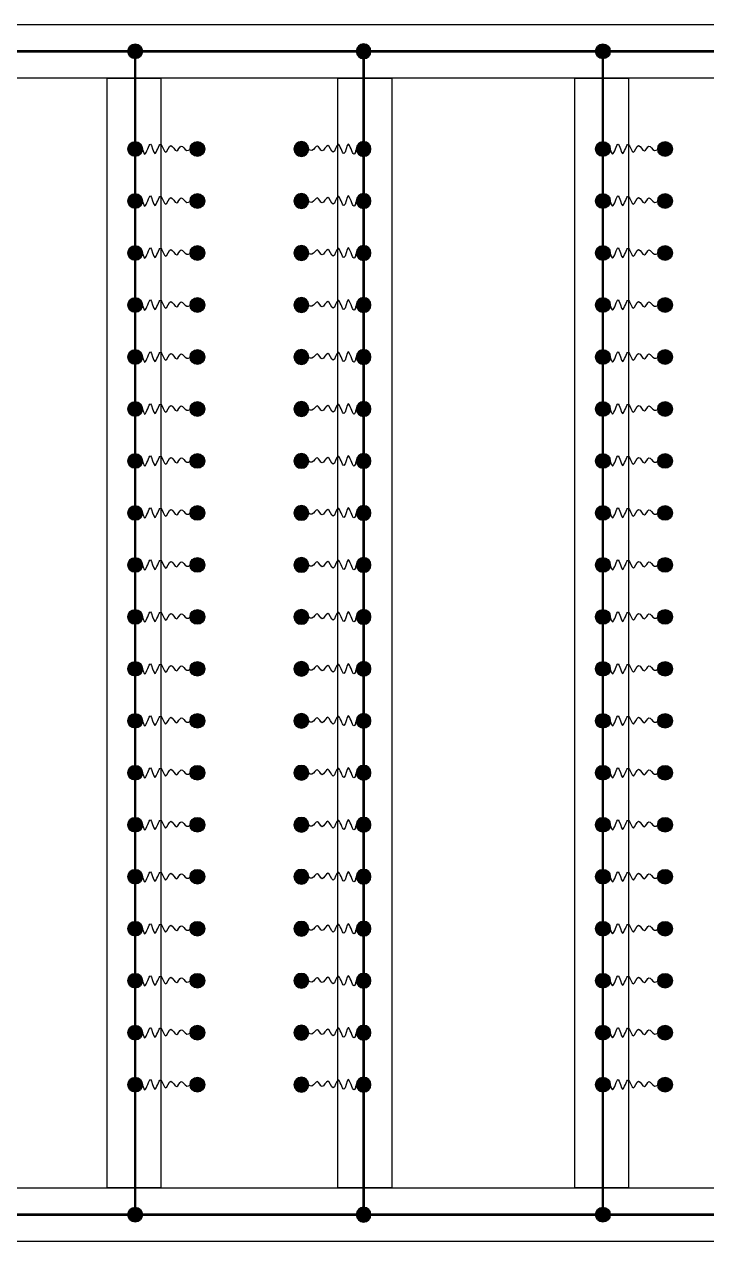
# Model space of a CAD drawing. Header units: millimetres. Extents: x -120884 to 122161, y 4425 to 84147.
# Drawn here: x -88586 to -80708, y 52614 to 66666 of the extents above; entities that cross this region are included whole.
import ezdxf

# ---------------------------------------------------------------- set-up
doc = ezdxf.new("R2010")
doc.units = ezdxf.units.MM
doc.header["$LTSCALE"] = 150
doc.linetypes.add('D1', pattern=[3, 1, -1, 1])
doc.layers.add('-----21 Embeded Wire in Ceiling or Wall_전기', color=3, linetype='Continuous')
doc.layers.add('-----27 Communication Cable Tray', color=2, linetype='Continuous')

# ---------------------------------------------------------------- blocks, each defined once
blk = doc.blocks.new('A$C10f95c32')
h = blk.add_hatch(color=0)
edge = h.paths.add_edge_path()
edge.add_arc((64.00719340983778, 64.00719340983778), 64.0071934098378, 720.0000000000341, 1080.000000000034, ccw=False)
at = {"color": 0}
blk.add_circle((64.00719340983778, 64.00719340983778), 64.0071934098378, dxfattribs=at)

msp = doc.modelspace()

# ---------------------------------------------------------------- linework, layer by layer
at = {"layer": '-----21 Embeded Wire in Ceiling or Wall_전기', "linetype": 'D1', "ltscale": 0.5, "const_width": 30, "elevation": 6.03217089559932e-10}
msp.add_lwpolyline([(-99799.64994898603, 52925.34452873934), (-39775.63594410513, 52925.34452873934), (-39775.63594410513, 66354.73008716758), (-99799.64994898603, 66354.73008716758)], close=True, dxfattribs=at)
for points in [[(-87306.26776992806, 66354.73008716758), (-87306.26776992806, 52925.34452873934)], [(-84669.0150966635, 66354.73008716758), (-84669.0150966635, 52925.34452873934)], [(-81906.26776992806, 66354.73008716758), (-81906.26776992806, 52925.34452873934)]]:
    msp.add_lwpolyline(points, dxfattribs=at)
at = {"layer": '-----21 Embeded Wire in Ceiling or Wall_전기'}
for points in [[(-87306.26776992806, 65226.22074930242), (-87252.59383443042, 65285.05277752626), (-87193.45864819406, 65167.56806085177), (-87129.56098314907, 65284.37394351012), (-87078.5815741026, 65173.6794242725), (-87011.288032182, 65280.29908213805), (-86954.18985637321, 65188.62027309102), (-86893.69322519281, 65266.7168299894), (-86826.3996832722, 65204.2390272881), (-86774.06140777629, 65261.28430058493), (-86710.67428458642, 65211.03108199994), (-86627.06660979285, 65240.23208834586), (-86587.64143330508, 65226.22074930242)], [(-84669.0150966635, 65226.22074930242), (-84722.68903216114, 65285.05277752626), (-84781.8242183975, 65167.56806085177), (-84845.72188344249, 65284.37394351012), (-84896.70129248896, 65173.6794242725), (-84963.99483440956, 65280.29908213805), (-85021.09301021835, 65188.62027309102), (-85081.58964139875, 65266.7168299894), (-85148.88318331935, 65204.2390272881), (-85201.22145881527, 65261.28430058493), (-85264.60858200514, 65211.03108199994), (-85348.21625679871, 65240.23208834586), (-85387.64143328648, 65226.22074930242)], [(-81906.26776992806, 65226.22074930242), (-81852.59383443042, 65285.05277752626), (-81793.45864819406, 65167.56806085177), (-81729.56098314907, 65284.37394351012), (-81678.5815741026, 65173.6794242725), (-81611.288032182, 65280.29908213805), (-81554.18985637321, 65188.62027309102), (-81493.69322519281, 65266.7168299894), (-81426.3996832722, 65204.2390272881), (-81374.06140777629, 65261.28430058493), (-81310.67428458642, 65211.03108199994), (-81227.06660979285, 65240.23208834586), (-81187.64143330508, 65226.22074930242)], [(-87306.26776992064, 64626.22074930251), (-87252.593834423, 64685.05277752635), (-87193.45864818664, 64567.56806085186), (-87129.56098314165, 64684.3739435102), (-87078.58157409518, 64573.67942427259), (-87011.28803217458, 64680.29908213814), (-86954.18985636579, 64588.6202730911), (-86893.69322518539, 64666.71682998948), (-86826.39968326478, 64604.23902728819), (-86774.06140776887, 64661.28430058502), (-86710.674284579, 64611.03108200003), (-86627.06660978543, 64640.23208834595), (-86587.64143329766, 64626.22074930251)], [(-84669.01509667092, 64626.22074930251), (-84722.68903216856, 64685.05277752635), (-84781.82421840492, 64567.56806085186), (-84845.7218834499, 64684.3739435102), (-84896.70129249638, 64573.67942427259), (-84963.99483441698, 64680.29908213814), (-85021.09301022577, 64588.6202730911), (-85081.58964140617, 64666.71682998948), (-85148.88318332678, 64604.23902728819), (-85201.22145882269, 64661.28430058502), (-85264.60858201256, 64611.03108200003), (-85348.21625680613, 64640.23208834595), (-85387.6414332939, 64626.22074930251)], [(-81906.26776992064, 64626.22074930251), (-81852.593834423, 64685.05277752635), (-81793.45864818664, 64567.56806085186), (-81729.56098314165, 64684.3739435102), (-81678.58157409518, 64573.67942427259), (-81611.28803217458, 64680.29908213814), (-81554.18985636579, 64588.6202730911), (-81493.69322518539, 64666.71682998948), (-81426.39968326478, 64604.23902728819), (-81374.06140776887, 64661.28430058502), (-81310.674284579, 64611.03108200003), (-81227.06660978543, 64640.23208834595), (-81187.64143329766, 64626.22074930251)], [(-87306.26776991322, 64026.22074930259), (-87252.59383441557, 64085.05277752643), (-87193.45864817922, 63967.56806085195), (-87129.56098313423, 64084.37394351029), (-87078.58157408776, 63973.67942427268), (-87011.28803216715, 64080.29908213823), (-86954.18985635837, 63988.62027309119), (-86893.69322517797, 64066.71682998957), (-86826.39968325736, 64004.23902728828), (-86774.06140776144, 64061.2843005851), (-86710.67428457158, 64011.03108200012), (-86627.066609778, 64040.23208834603), (-86587.64143329023, 64026.22074930259)], [(-84669.01509667834, 64026.22074930259), (-84722.68903217599, 64085.05277752643), (-84781.82421841234, 63967.56806085195), (-84845.72188345733, 64084.37394351029), (-84896.7012925038, 63973.67942427268), (-84963.9948344244, 64080.29908213823), (-85021.09301023319, 63988.62027309119), (-85081.5896414136, 64066.71682998957), (-85148.8831833342, 64004.23902728828), (-85201.22145883011, 64061.2843005851), (-85264.60858201998, 64011.03108200012), (-85348.21625681355, 64040.23208834603), (-85387.64143330132, 64026.22074930259)], [(-81906.26776991322, 64026.22074930259), (-81852.59383441557, 64085.05277752643), (-81793.45864817922, 63967.56806085195), (-81729.56098313423, 64084.37394351029), (-81678.58157408776, 63973.67942427268), (-81611.28803216715, 64080.29908213823), (-81554.18985635837, 63988.62027309119), (-81493.69322517797, 64066.71682998957), (-81426.39968325736, 64004.23902728828), (-81374.06140776144, 64061.2843005851), (-81310.67428457158, 64011.03108200012), (-81227.066609778, 64040.23208834603), (-81187.64143329023, 64026.22074930259)], [(-87306.26776991508, 63426.22074930257), (-87252.59383441744, 63485.05277752641), (-87193.45864818108, 63367.56806085193), (-87129.56098313609, 63484.37394351027), (-87078.58157408962, 63373.67942427265), (-87011.28803216902, 63480.2990821382), (-86954.18985636023, 63388.62027309117), (-86893.69322517983, 63466.71682998955), (-86826.39968325922, 63404.23902728825), (-86774.0614077633, 63461.28430058508), (-86710.67428457344, 63411.0310820001), (-86627.06660977987, 63440.23208834601), (-86587.6414332921, 63426.22074930257)], [(-84669.01509667648, 63426.22074930257), (-84722.68903217412, 63485.05277752641), (-84781.82421841047, 63367.56806085193), (-84845.72188345547, 63484.37394351027), (-84896.70129250194, 63373.67942427265), (-84963.99483442254, 63480.2990821382), (-85021.09301023133, 63388.62027309117), (-85081.58964141173, 63466.71682998955), (-85148.88318333233, 63404.23902728825), (-85201.22145882825, 63461.28430058508), (-85264.60858201812, 63411.0310820001), (-85348.21625681169, 63440.23208834601), (-85387.64143329946, 63426.22074930257)], [(-81906.26776991508, 63426.22074930257), (-81852.59383441744, 63485.05277752641), (-81793.45864818108, 63367.56806085193), (-81729.56098313609, 63484.37394351027), (-81678.58157408962, 63373.67942427265), (-81611.28803216902, 63480.2990821382), (-81554.18985636023, 63388.62027309117), (-81493.69322517983, 63466.71682998955), (-81426.39968325922, 63404.23902728825), (-81374.0614077633, 63461.28430058508), (-81310.67428457344, 63411.0310820001), (-81227.06660977987, 63440.23208834601), (-81187.6414332921, 63426.22074930257)], [(-87306.26776991694, 62826.22074930255), (-87252.5938344193, 62885.05277752639), (-87193.45864818295, 62767.5680608519), (-87129.56098313796, 62884.37394351025), (-87078.58157409148, 62773.67942427263), (-87011.28803217088, 62880.29908213818), (-86954.18985636209, 62788.62027309115), (-86893.69322518169, 62866.71682998953), (-86826.39968326109, 62804.23902728823), (-86774.06140776517, 62861.28430058506), (-86710.6742845753, 62811.03108200007), (-86627.06660978173, 62840.23208834599), (-86587.64143329396, 62826.22074930255)], [(-84669.01509667462, 62826.22074930255), (-84722.68903217226, 62885.05277752639), (-84781.82421840861, 62767.5680608519), (-84845.7218834536, 62884.37394351025), (-84896.70129250007, 62773.67942427263), (-84963.99483442068, 62880.29908213818), (-85021.09301022947, 62788.62027309115), (-85081.58964140987, 62866.71682998953), (-85148.88318333047, 62804.23902728823), (-85201.22145882639, 62861.28430058506), (-85264.60858201626, 62811.03108200007), (-85348.21625680983, 62840.23208834599), (-85387.6414332976, 62826.22074930255)], [(-81906.26776991694, 62826.22074930255), (-81852.5938344193, 62885.05277752639), (-81793.45864818295, 62767.5680608519), (-81729.56098313796, 62884.37394351025), (-81678.58157409148, 62773.67942427263), (-81611.28803217088, 62880.29908213818), (-81554.18985636209, 62788.62027309115), (-81493.69322518169, 62866.71682998953), (-81426.39968326109, 62804.23902728823), (-81374.06140776517, 62861.28430058506), (-81310.6742845753, 62811.03108200007), (-81227.06660978173, 62840.23208834599), (-81187.64143329396, 62826.22074930255)], [(-87306.2677699188, 62226.22074930253), (-87252.59383442116, 62285.05277752637), (-87193.45864818481, 62167.56806085188), (-87129.56098313982, 62284.37394351023), (-87078.58157409335, 62173.67942427261), (-87011.28803217274, 62280.29908213816), (-86954.18985636396, 62188.62027309112), (-86893.69322518355, 62266.71682998951), (-86826.39968326295, 62204.23902728821), (-86774.06140776703, 62261.28430058504), (-86710.67428457717, 62211.03108200005), (-86627.0666097836, 62240.23208834597), (-86587.64143329582, 62226.22074930253)], [(-84669.01509667275, 62226.22074930253), (-84722.6890321704, 62285.05277752637), (-84781.82421840675, 62167.56806085188), (-84845.72188345174, 62284.37394351023), (-84896.70129249821, 62173.67942427261), (-84963.99483441882, 62280.29908213816), (-85021.0930102276, 62188.62027309112), (-85081.589641408, 62266.71682998951), (-85148.88318332861, 62204.23902728821), (-85201.22145882453, 62261.28430058504), (-85264.60858201439, 62211.03108200005), (-85348.21625680797, 62240.23208834597), (-85387.64143329574, 62226.22074930253)], [(-81906.2677699188, 62226.22074930253), (-81852.59383442116, 62285.05277752637), (-81793.45864818481, 62167.56806085188), (-81729.56098313982, 62284.37394351023), (-81678.58157409335, 62173.67942427261), (-81611.28803217274, 62280.29908213816), (-81554.18985636396, 62188.62027309112), (-81493.69322518355, 62266.71682998951), (-81426.39968326295, 62204.23902728821), (-81374.06140776703, 62261.28430058504), (-81310.67428457717, 62211.03108200005), (-81227.0666097836, 62240.23208834597), (-81187.64143329582, 62226.22074930253)], [(-87306.26776992067, 61626.22074930251), (-87252.59383442302, 61685.05277752635), (-87193.45864818667, 61567.56806085186), (-87129.56098314168, 61684.3739435102), (-87078.58157409521, 61573.67942427259), (-87011.2880321746, 61680.29908213814), (-86954.18985636582, 61588.6202730911), (-86893.69322518542, 61666.71682998948), (-86826.39968326481, 61604.23902728819), (-86774.0614077689, 61661.28430058502), (-86710.67428457903, 61611.03108200003), (-86627.06660978546, 61640.23208834595), (-86587.64143329769, 61626.22074930251)], [(-84669.01509667089, 61626.22074930251), (-84722.68903216854, 61685.05277752635), (-84781.82421840489, 61567.56806085186), (-84845.72188344988, 61684.3739435102), (-84896.70129249635, 61573.67942427259), (-84963.99483441695, 61680.29908213814), (-85021.09301022574, 61588.6202730911), (-85081.58964140614, 61666.71682998948), (-85148.88318332675, 61604.23902728819), (-85201.22145882266, 61661.28430058502), (-85264.60858201253, 61611.03108200003), (-85348.2162568061, 61640.23208834595), (-85387.64143329387, 61626.22074930251)], [(-81906.26776992067, 61626.22074930251), (-81852.59383442302, 61685.05277752635), (-81793.45864818667, 61567.56806085186), (-81729.56098314168, 61684.3739435102), (-81678.58157409521, 61573.67942427259), (-81611.2880321746, 61680.29908213814), (-81554.18985636582, 61588.6202730911), (-81493.69322518542, 61666.71682998948), (-81426.39968326481, 61604.23902728819), (-81374.0614077689, 61661.28430058502), (-81310.67428457903, 61611.03108200003), (-81227.06660978546, 61640.23208834595), (-81187.64143329769, 61626.22074930251)], [(-87306.26776992067, 61026.22074930251), (-87252.59383442302, 61085.05277752635), (-87193.45864818667, 60967.56806085186), (-87129.56098314168, 61084.3739435102), (-87078.58157409521, 60973.67942427259), (-87011.2880321746, 61080.29908213814), (-86954.18985636582, 60988.6202730911), (-86893.69322518542, 61066.71682998948), (-86826.39968326481, 61004.23902728819), (-86774.0614077689, 61061.28430058502), (-86710.67428457903, 61011.03108200003), (-86627.06660978546, 61040.23208834595), (-86587.64143329769, 61026.22074930251)], [(-84669.01509667089, 61026.22074930251), (-84722.68903216854, 61085.05277752635), (-84781.82421840489, 60967.56806085186), (-84845.72188344988, 61084.3739435102), (-84896.70129249635, 60973.67942427259), (-84963.99483441695, 61080.29908213814), (-85021.09301022574, 60988.6202730911), (-85081.58964140614, 61066.71682998948), (-85148.88318332675, 61004.23902728819), (-85201.22145882266, 61061.28430058502), (-85264.60858201253, 61011.03108200003), (-85348.2162568061, 61040.23208834595), (-85387.64143329387, 61026.22074930251)], [(-81906.26776992067, 61026.22074930251), (-81852.59383442302, 61085.05277752635), (-81793.45864818667, 60967.56806085186), (-81729.56098314168, 61084.3739435102), (-81678.58157409521, 60973.67942427259), (-81611.2880321746, 61080.29908213814), (-81554.18985636582, 60988.6202730911), (-81493.69322518542, 61066.71682998948), (-81426.39968326481, 61004.23902728819), (-81374.0614077689, 61061.28430058502), (-81310.67428457903, 61011.03108200003), (-81227.06660978546, 61040.23208834595), (-81187.64143329769, 61026.22074930251)], [(-87306.26776992067, 60426.22074930251), (-87252.59383442302, 60485.05277752635), (-87193.45864818667, 60367.56806085186), (-87129.56098314168, 60484.3739435102), (-87078.58157409521, 60373.67942427259), (-87011.2880321746, 60480.29908213814), (-86954.18985636582, 60388.6202730911), (-86893.69322518542, 60466.71682998948), (-86826.39968326481, 60404.23902728819), (-86774.0614077689, 60461.28430058502), (-86710.67428457903, 60411.03108200003), (-86627.06660978546, 60440.23208834595), (-86587.64143329769, 60426.22074930251)], [(-84669.01509667089, 60426.22074930251), (-84722.68903216854, 60485.05277752635), (-84781.82421840489, 60367.56806085186), (-84845.72188344988, 60484.3739435102), (-84896.70129249635, 60373.67942427259), (-84963.99483441695, 60480.29908213814), (-85021.09301022574, 60388.6202730911), (-85081.58964140614, 60466.71682998948), (-85148.88318332675, 60404.23902728819), (-85201.22145882266, 60461.28430058502), (-85264.60858201253, 60411.03108200003), (-85348.2162568061, 60440.23208834595), (-85387.64143329387, 60426.22074930251)], [(-81906.26776992067, 60426.22074930251), (-81852.59383442302, 60485.05277752635), (-81793.45864818667, 60367.56806085186), (-81729.56098314168, 60484.3739435102), (-81678.58157409521, 60373.67942427259), (-81611.2880321746, 60480.29908213814), (-81554.18985636582, 60388.6202730911), (-81493.69322518542, 60466.71682998948), (-81426.39968326481, 60404.23902728819), (-81374.0614077689, 60461.28430058502), (-81310.67428457903, 60411.03108200003), (-81227.06660978546, 60440.23208834595), (-81187.64143329769, 60426.22074930251)], [(-87306.26776992067, 59826.22074930251), (-87252.59383442302, 59885.05277752635), (-87193.45864818667, 59767.56806085186), (-87129.56098314168, 59884.3739435102), (-87078.58157409521, 59773.67942427259), (-87011.2880321746, 59880.29908213814), (-86954.18985636582, 59788.6202730911), (-86893.69322518542, 59866.71682998948), (-86826.39968326481, 59804.23902728819), (-86774.0614077689, 59861.28430058502), (-86710.67428457903, 59811.03108200003), (-86627.06660978546, 59840.23208834595), (-86587.64143329769, 59826.22074930251)], [(-84669.01509667089, 59826.22074930251), (-84722.68903216854, 59885.05277752635), (-84781.82421840489, 59767.56806085186), (-84845.72188344988, 59884.3739435102), (-84896.70129249635, 59773.67942427259), (-84963.99483441695, 59880.29908213814), (-85021.09301022574, 59788.6202730911), (-85081.58964140614, 59866.71682998948), (-85148.88318332675, 59804.23902728819), (-85201.22145882266, 59861.28430058502), (-85264.60858201253, 59811.03108200003), (-85348.2162568061, 59840.23208834595), (-85387.64143329387, 59826.22074930251)], [(-81906.26776992067, 59826.22074930251), (-81852.59383442302, 59885.05277752635), (-81793.45864818667, 59767.56806085186), (-81729.56098314168, 59884.3739435102), (-81678.58157409521, 59773.67942427259), (-81611.2880321746, 59880.29908213814), (-81554.18985636582, 59788.6202730911), (-81493.69322518542, 59866.71682998948), (-81426.39968326481, 59804.23902728819), (-81374.0614077689, 59861.28430058502), (-81310.67428457903, 59811.03108200003), (-81227.06660978546, 59840.23208834595), (-81187.64143329769, 59826.22074930251)], [(-87306.26776992064, 59226.22074930251), (-87252.593834423, 59285.05277752635), (-87193.45864818664, 59167.56806085186), (-87129.56098314165, 59284.3739435102), (-87078.58157409518, 59173.67942427259), (-87011.28803217458, 59280.29908213814), (-86954.18985636579, 59188.6202730911), (-86893.69322518539, 59266.71682998948), (-86826.39968326478, 59204.23902728819), (-86774.06140776887, 59261.28430058502), (-86710.674284579, 59211.03108200003), (-86627.06660978543, 59240.23208834595), (-86587.64143329766, 59226.22074930251)], [(-84669.01509667089, 59226.22074930251), (-84722.68903216854, 59285.05277752635), (-84781.82421840489, 59167.56806085186), (-84845.72188344988, 59284.3739435102), (-84896.70129249635, 59173.67942427259), (-84963.99483441695, 59280.29908213814), (-85021.09301022574, 59188.6202730911), (-85081.58964140614, 59266.71682998948), (-85148.88318332675, 59204.23902728819), (-85201.22145882266, 59261.28430058502), (-85264.60858201253, 59211.03108200003), (-85348.2162568061, 59240.23208834595), (-85387.64143329387, 59226.22074930251)], [(-81906.26776992064, 59226.22074930251), (-81852.593834423, 59285.05277752635), (-81793.45864818664, 59167.56806085186), (-81729.56098314165, 59284.3739435102), (-81678.58157409518, 59173.67942427259), (-81611.28803217458, 59280.29908213814), (-81554.18985636579, 59188.6202730911), (-81493.69322518539, 59266.71682998948), (-81426.39968326478, 59204.23902728819), (-81374.06140776887, 59261.28430058502), (-81310.674284579, 59211.03108200003), (-81227.06660978543, 59240.23208834595), (-81187.64143329766, 59226.22074930251)], [(-87306.26776992064, 58626.22074930251), (-87252.593834423, 58685.05277752635), (-87193.45864818664, 58567.56806085186), (-87129.56098314165, 58684.3739435102), (-87078.58157409518, 58573.67942427259), (-87011.28803217458, 58680.29908213814), (-86954.18985636579, 58588.6202730911), (-86893.69322518539, 58666.71682998948), (-86826.39968326478, 58604.23902728819), (-86774.06140776887, 58661.28430058502), (-86710.674284579, 58611.03108200003), (-86627.06660978543, 58640.23208834595), (-86587.64143329766, 58626.22074930251)], [(-84669.01509667089, 58626.22074930251), (-84722.68903216854, 58685.05277752635), (-84781.82421840489, 58567.56806085186), (-84845.72188344988, 58684.3739435102), (-84896.70129249635, 58573.67942427259), (-84963.99483441695, 58680.29908213814), (-85021.09301022574, 58588.6202730911), (-85081.58964140614, 58666.71682998948), (-85148.88318332675, 58604.23902728819), (-85201.22145882266, 58661.28430058502), (-85264.60858201253, 58611.03108200003), (-85348.2162568061, 58640.23208834595), (-85387.64143329387, 58626.22074930251)], [(-81906.26776992064, 58626.22074930251), (-81852.593834423, 58685.05277752635), (-81793.45864818664, 58567.56806085186), (-81729.56098314165, 58684.3739435102), (-81678.58157409518, 58573.67942427259), (-81611.28803217458, 58680.29908213814), (-81554.18985636579, 58588.6202730911), (-81493.69322518539, 58666.71682998948), (-81426.39968326478, 58604.23902728819), (-81374.06140776887, 58661.28430058502), (-81310.674284579, 58611.03108200003), (-81227.06660978543, 58640.23208834595), (-81187.64143329766, 58626.22074930251)], [(-87306.26776992064, 58026.22074930251), (-87252.593834423, 58085.05277752635), (-87193.45864818664, 57967.56806085186), (-87129.56098314165, 58084.3739435102), (-87078.58157409518, 57973.67942427259), (-87011.28803217458, 58080.29908213814), (-86954.18985636579, 57988.6202730911), (-86893.69322518539, 58066.71682998948), (-86826.39968326478, 58004.23902728819), (-86774.06140776887, 58061.28430058502), (-86710.674284579, 58011.03108200003), (-86627.06660978543, 58040.23208834595), (-86587.64143329766, 58026.22074930251)], [(-84669.01509667089, 58026.22074930251), (-84722.68903216854, 58085.05277752635), (-84781.82421840489, 57967.56806085186), (-84845.72188344988, 58084.3739435102), (-84896.70129249635, 57973.67942427259), (-84963.99483441695, 58080.29908213814), (-85021.09301022574, 57988.6202730911), (-85081.58964140614, 58066.71682998948), (-85148.88318332675, 58004.23902728819), (-85201.22145882266, 58061.28430058502), (-85264.60858201253, 58011.03108200003), (-85348.2162568061, 58040.23208834595), (-85387.64143329387, 58026.22074930251)], [(-81906.26776992064, 58026.22074930251), (-81852.593834423, 58085.05277752635), (-81793.45864818664, 57967.56806085186), (-81729.56098314165, 58084.3739435102), (-81678.58157409518, 57973.67942427259), (-81611.28803217458, 58080.29908213814), (-81554.18985636579, 57988.6202730911), (-81493.69322518539, 58066.71682998948), (-81426.39968326478, 58004.23902728819), (-81374.06140776887, 58061.28430058502), (-81310.674284579, 58011.03108200003), (-81227.06660978543, 58040.23208834595), (-81187.64143329766, 58026.22074930251)], [(-87306.26776992064, 57426.22074930251), (-87252.593834423, 57485.05277752635), (-87193.45864818664, 57367.56806085186), (-87129.56098314165, 57484.3739435102), (-87078.58157409518, 57373.67942427259), (-87011.28803217458, 57480.29908213814), (-86954.18985636579, 57388.6202730911), (-86893.69322518539, 57466.71682998948), (-86826.39968326478, 57404.23902728819), (-86774.06140776887, 57461.28430058502), (-86710.674284579, 57411.03108200003), (-86627.06660978543, 57440.23208834595), (-86587.64143329766, 57426.22074930251)], [(-84669.01509667092, 57426.22074930251), (-84722.68903216856, 57485.05277752635), (-84781.82421840492, 57367.56806085186), (-84845.7218834499, 57484.3739435102), (-84896.70129249638, 57373.67942427259), (-84963.99483441698, 57480.29908213814), (-85021.09301022577, 57388.6202730911), (-85081.58964140617, 57466.71682998948), (-85148.88318332678, 57404.23902728819), (-85201.22145882269, 57461.28430058502), (-85264.60858201256, 57411.03108200003), (-85348.21625680613, 57440.23208834595), (-85387.6414332939, 57426.22074930251)], [(-81906.26776992064, 57426.22074930251), (-81852.593834423, 57485.05277752635), (-81793.45864818664, 57367.56806085186), (-81729.56098314165, 57484.3739435102), (-81678.58157409518, 57373.67942427259), (-81611.28803217458, 57480.29908213814), (-81554.18985636579, 57388.6202730911), (-81493.69322518539, 57466.71682998948), (-81426.39968326478, 57404.23902728819), (-81374.06140776887, 57461.28430058502), (-81310.674284579, 57411.03108200003), (-81227.06660978543, 57440.23208834595), (-81187.64143329766, 57426.22074930251)], [(-87306.26776992064, 56826.22074930251), (-87252.593834423, 56885.05277752635), (-87193.45864818664, 56767.56806085186), (-87129.56098314165, 56884.3739435102), (-87078.58157409518, 56773.67942427259), (-87011.28803217458, 56880.29908213814), (-86954.18985636579, 56788.6202730911), (-86893.69322518539, 56866.71682998948), (-86826.39968326478, 56804.23902728819), (-86774.06140776887, 56861.28430058502), (-86710.674284579, 56811.03108200003), (-86627.06660978543, 56840.23208834595), (-86587.64143329766, 56826.22074930251)], [(-84669.01509667092, 56826.22074930251), (-84722.68903216856, 56885.05277752635), (-84781.82421840492, 56767.56806085186), (-84845.7218834499, 56884.3739435102), (-84896.70129249638, 56773.67942427259), (-84963.99483441698, 56880.29908213814), (-85021.09301022577, 56788.6202730911), (-85081.58964140617, 56866.71682998948), (-85148.88318332678, 56804.23902728819), (-85201.22145882269, 56861.28430058502), (-85264.60858201256, 56811.03108200003), (-85348.21625680613, 56840.23208834595), (-85387.6414332939, 56826.22074930251)], [(-81906.26776992064, 56826.22074930251), (-81852.593834423, 56885.05277752635), (-81793.45864818664, 56767.56806085186), (-81729.56098314165, 56884.3739435102), (-81678.58157409518, 56773.67942427259), (-81611.28803217458, 56880.29908213814), (-81554.18985636579, 56788.6202730911), (-81493.69322518539, 56866.71682998948), (-81426.39968326478, 56804.23902728819), (-81374.06140776887, 56861.28430058502), (-81310.674284579, 56811.03108200003), (-81227.06660978543, 56840.23208834595), (-81187.64143329766, 56826.22074930251)], [(-87306.26776992064, 56226.22074930251), (-87252.593834423, 56285.05277752635), (-87193.45864818664, 56167.56806085186), (-87129.56098314165, 56284.3739435102), (-87078.58157409518, 56173.67942427259), (-87011.28803217458, 56280.29908213814), (-86954.18985636579, 56188.6202730911), (-86893.69322518539, 56266.71682998948), (-86826.39968326478, 56204.23902728819), (-86774.06140776887, 56261.28430058502), (-86710.674284579, 56211.03108200003), (-86627.06660978543, 56240.23208834595), (-86587.64143329766, 56226.22074930251)], [(-84669.01509667092, 56226.22074930251), (-84722.68903216856, 56285.05277752635), (-84781.82421840492, 56167.56806085186), (-84845.7218834499, 56284.3739435102), (-84896.70129249638, 56173.67942427259), (-84963.99483441698, 56280.29908213814), (-85021.09301022577, 56188.6202730911), (-85081.58964140617, 56266.71682998948), (-85148.88318332678, 56204.23902728819), (-85201.22145882269, 56261.28430058502), (-85264.60858201256, 56211.03108200003), (-85348.21625680613, 56240.23208834595), (-85387.6414332939, 56226.22074930251)], [(-81906.26776992064, 56226.22074930251), (-81852.593834423, 56285.05277752635), (-81793.45864818664, 56167.56806085186), (-81729.56098314165, 56284.3739435102), (-81678.58157409518, 56173.67942427259), (-81611.28803217458, 56280.29908213814), (-81554.18985636579, 56188.6202730911), (-81493.69322518539, 56266.71682998948), (-81426.39968326478, 56204.23902728819), (-81374.06140776887, 56261.28430058502), (-81310.674284579, 56211.03108200003), (-81227.06660978543, 56240.23208834595), (-81187.64143329766, 56226.22074930251)], [(-87306.26776992064, 55626.22074930251), (-87252.593834423, 55685.05277752635), (-87193.45864818664, 55567.56806085186), (-87129.56098314165, 55684.3739435102), (-87078.58157409518, 55573.67942427259), (-87011.28803217458, 55680.29908213814), (-86954.18985636579, 55588.6202730911), (-86893.69322518539, 55666.71682998948), (-86826.39968326478, 55604.23902728819), (-86774.06140776887, 55661.28430058502), (-86710.674284579, 55611.03108200003), (-86627.06660978543, 55640.23208834595), (-86587.64143329766, 55626.22074930251)], [(-84669.01509667092, 55626.22074930251), (-84722.68903216856, 55685.05277752635), (-84781.82421840492, 55567.56806085186), (-84845.7218834499, 55684.3739435102), (-84896.70129249638, 55573.67942427259), (-84963.99483441698, 55680.29908213814), (-85021.09301022577, 55588.6202730911), (-85081.58964140617, 55666.71682998948), (-85148.88318332678, 55604.23902728819), (-85201.22145882269, 55661.28430058502), (-85264.60858201256, 55611.03108200003), (-85348.21625680613, 55640.23208834595), (-85387.6414332939, 55626.22074930251)], [(-81906.26776992064, 55626.22074930251), (-81852.593834423, 55685.05277752635), (-81793.45864818664, 55567.56806085186), (-81729.56098314165, 55684.3739435102), (-81678.58157409518, 55573.67942427259), (-81611.28803217458, 55680.29908213814), (-81554.18985636579, 55588.6202730911), (-81493.69322518539, 55666.71682998948), (-81426.39968326478, 55604.23902728819), (-81374.06140776887, 55661.28430058502), (-81310.674284579, 55611.03108200003), (-81227.06660978543, 55640.23208834595), (-81187.64143329766, 55626.22074930251)], [(-87306.26776992064, 55026.22074930251), (-87252.593834423, 55085.05277752635), (-87193.45864818664, 54967.56806085186), (-87129.56098314165, 55084.3739435102), (-87078.58157409518, 54973.67942427259), (-87011.28803217458, 55080.29908213814), (-86954.18985636579, 54988.6202730911), (-86893.69322518539, 55066.71682998948), (-86826.39968326478, 55004.23902728819), (-86774.06140776887, 55061.28430058502), (-86710.674284579, 55011.03108200003), (-86627.06660978543, 55040.23208834595), (-86587.64143329766, 55026.22074930251)], [(-84669.01509667092, 55026.22074930251), (-84722.68903216856, 55085.05277752635), (-84781.82421840492, 54967.56806085186), (-84845.7218834499, 55084.3739435102), (-84896.70129249638, 54973.67942427259), (-84963.99483441698, 55080.29908213814), (-85021.09301022577, 54988.6202730911), (-85081.58964140617, 55066.71682998948), (-85148.88318332678, 55004.23902728819), (-85201.22145882269, 55061.28430058502), (-85264.60858201256, 55011.03108200003), (-85348.21625680613, 55040.23208834595), (-85387.6414332939, 55026.22074930251)], [(-81906.26776992064, 55026.22074930251), (-81852.593834423, 55085.05277752635), (-81793.45864818664, 54967.56806085186), (-81729.56098314165, 55084.3739435102), (-81678.58157409518, 54973.67942427259), (-81611.28803217458, 55080.29908213814), (-81554.18985636579, 54988.6202730911), (-81493.69322518539, 55066.71682998948), (-81426.39968326478, 55004.23902728819), (-81374.06140776887, 55061.28430058502), (-81310.674284579, 55011.03108200003), (-81227.06660978543, 55040.23208834595), (-81187.64143329766, 55026.22074930251)], [(-87306.26776992064, 54426.22074930251), (-87252.593834423, 54485.05277752635), (-87193.45864818664, 54367.56806085186), (-87129.56098314165, 54484.3739435102), (-87078.58157409518, 54373.67942427259), (-87011.28803217458, 54480.29908213814), (-86954.18985636579, 54388.6202730911), (-86893.69322518539, 54466.71682998948), (-86826.39968326478, 54404.23902728819), (-86774.06140776887, 54461.28430058502), (-86710.674284579, 54411.03108200003), (-86627.06660978543, 54440.23208834595), (-86587.64143329766, 54426.22074930251)], [(-84669.01509667092, 54426.22074930251), (-84722.68903216856, 54485.05277752635), (-84781.82421840492, 54367.56806085186), (-84845.7218834499, 54484.3739435102), (-84896.70129249638, 54373.67942427259), (-84963.99483441698, 54480.29908213814), (-85021.09301022577, 54388.6202730911), (-85081.58964140617, 54466.71682998948), (-85148.88318332678, 54404.23902728819), (-85201.22145882269, 54461.28430058502), (-85264.60858201256, 54411.03108200003), (-85348.21625680613, 54440.23208834595), (-85387.6414332939, 54426.22074930251)], [(-81906.26776992064, 54426.22074930251), (-81852.593834423, 54485.05277752635), (-81793.45864818664, 54367.56806085186), (-81729.56098314165, 54484.3739435102), (-81678.58157409518, 54373.67942427259), (-81611.28803217458, 54480.29908213814), (-81554.18985636579, 54388.6202730911), (-81493.69322518539, 54466.71682998948), (-81426.39968326478, 54404.23902728819), (-81374.06140776887, 54461.28430058502), (-81310.674284579, 54411.03108200003), (-81227.06660978543, 54440.23208834595), (-81187.64143329766, 54426.22074930251)]]:
    msp.add_spline(points, degree=3, dxfattribs=at)
at = {"layer": '-----27 Communication Cable Tray', "color": 9, "elevation": 6.03217089559932e-10}
for points in [[(-39464.68614241926, 66043.78028548164), (-100110.5997506719, 66043.78028548165), (-100110.5997506719, 66665.6798888534), (-39464.68614241926, 66665.67988885338)], [(-87630.97263965322, 66043.78028548165), (-87009.07303628157, 66043.78028548165), (-87009.07303628157, 53236.29433042521), (-87630.97263965322, 53236.29433042521)], [(-84966.21285679282, 66043.78028548165), (-84344.31325342116, 66043.78028548165), (-84344.31325342116, 53236.29433042521), (-84966.21285679282, 53236.29433042521)], [(-82230.97263965322, 66043.78028548165), (-81609.07303628157, 66043.78028548165), (-81609.07303628157, 53236.29433042521), (-82230.97263965322, 53236.29433042521)], [(-39464.68614241926, 52614.39472705346), (-100110.5997506719, 52614.39472705347), (-100110.5997506719, 53236.29433042521), (-39464.68614241926, 53236.2943304252)]]:
    msp.add_lwpolyline(points, close=True, dxfattribs=at)

# ---------------------------------------------------------------- block references
at = {"layer": '-----21 Embeded Wire in Ceiling or Wall_전기', "yscale": 1.333333333333333, "zscale": 1.333333333333333}
for p, xscale in [((-87391.61069447451, 66269.38716262113), 1.333333333333333), ((-84583.67217211705, 66269.38716262113), -1.333333333333333), ((-81991.61069447451, 66269.38716262113), 1.333333333333333), ((-87391.61069447451, 65140.87782475597), 1.333333333333333), ((-86672.98435785153, 65140.87782475597), 1.333333333333333), ((-85302.29850874003, 65140.87782475597), -1.333333333333333), ((-84583.67217211705, 65140.87782475597), -1.333333333333333), ((-81991.61069447451, 65140.87782475597), 1.333333333333333), ((-81272.98435785153, 65140.87782475597), 1.333333333333333), ((-87391.61069446709, 64540.87782475605), 1.333333333333333), ((-86672.9843578441, 64540.87782475605), 1.333333333333333), ((-85302.29850874745, 64540.87782475605), -1.333333333333333), ((-84583.67217212447, 64540.87782475605), -1.333333333333333), ((-81991.61069446709, 64540.87782475605), 1.333333333333333), ((-81272.9843578441, 64540.87782475605), 1.333333333333333), ((-87391.61069445967, 63940.87782475614), 1.333333333333333), ((-86672.98435783669, 63940.87782475614), 1.333333333333333), ((-85302.29850875487, 63940.87782475614), -1.333333333333333), ((-84583.67217213189, 63940.87782475614), -1.333333333333333), ((-81991.61069445967, 63940.87782475614), 1.333333333333333), ((-81272.98435783669, 63940.87782475614), 1.333333333333333), ((-87391.61069446153, 63340.87782475612), 1.333333333333333), ((-86672.98435783855, 63340.87782475612), 1.333333333333333), ((-85302.29850875301, 63340.87782475612), -1.333333333333333), ((-84583.67217213003, 63340.87782475612), -1.333333333333333), ((-81991.61069446153, 63340.87782475612), 1.333333333333333), ((-81272.98435783855, 63340.87782475612), 1.333333333333333), ((-87391.6106944634, 62740.8778247561), 1.333333333333333), ((-86672.98435784041, 62740.8778247561), 1.333333333333333), ((-85302.29850875115, 62740.8778247561), -1.333333333333333), ((-84583.67217212816, 62740.8778247561), -1.333333333333333), ((-81991.6106944634, 62740.8778247561), 1.333333333333333), ((-81272.98435784041, 62740.8778247561), 1.333333333333333), ((-87391.61069446526, 62140.87782475608), 1.333333333333333), ((-86672.98435784227, 62140.87782475608), 1.333333333333333), ((-85302.29850874929, 62140.87782475608), -1.333333333333333), ((-84583.6721721263, 62140.87782475608), -1.333333333333333), ((-81991.61069446526, 62140.87782475608), 1.333333333333333), ((-81272.98435784227, 62140.87782475608), 1.333333333333333), ((-87391.61069446712, 61540.87782475605), 1.333333333333333), ((-86672.98435784414, 61540.87782475605), 1.333333333333333), ((-85302.29850874742, 61540.87782475605), -1.333333333333333), ((-84583.67217212444, 61540.87782475605), -1.333333333333333), ((-81991.61069446712, 61540.87782475605), 1.333333333333333), ((-81272.98435784414, 61540.87782475605), 1.333333333333333), ((-87391.61069446712, 60940.87782475605), 1.333333333333333), ((-86672.98435784414, 60940.87782475605), 1.333333333333333), ((-85302.29850874742, 60940.87782475605), -1.333333333333333), ((-84583.67217212444, 60940.87782475605), -1.333333333333333), ((-81991.61069446712, 60940.87782475605), 1.333333333333333), ((-81272.98435784414, 60940.87782475605), 1.333333333333333), ((-87391.61069446712, 60340.87782475605), 1.333333333333333), ((-86672.98435784414, 60340.87782475605), 1.333333333333333), ((-85302.29850874742, 60340.87782475605), -1.333333333333333), ((-84583.67217212444, 60340.87782475605), -1.333333333333333), ((-81991.61069446712, 60340.87782475605), 1.333333333333333), ((-81272.98435784414, 60340.87782475605), 1.333333333333333), ((-87391.61069446712, 59740.87782475605), 1.333333333333333), ((-86672.98435784414, 59740.87782475605), 1.333333333333333), ((-85302.29850874742, 59740.87782475605), -1.333333333333333), ((-84583.67217212444, 59740.87782475605), -1.333333333333333), ((-81991.61069446712, 59740.87782475605), 1.333333333333333), ((-81272.98435784414, 59740.87782475605), 1.333333333333333), ((-87391.61069446709, 59140.87782475605), 1.333333333333333), ((-86672.9843578441, 59140.87782475605), 1.333333333333333), ((-85302.29850874742, 59140.87782475605), -1.333333333333333), ((-84583.67217212444, 59140.87782475605), -1.333333333333333), ((-81991.61069446709, 59140.87782475605), 1.333333333333333), ((-81272.9843578441, 59140.87782475605), 1.333333333333333), ((-87391.61069446709, 58540.87782475605), 1.333333333333333), ((-86672.9843578441, 58540.87782475605), 1.333333333333333), ((-85302.29850874742, 58540.87782475605), -1.333333333333333), ((-84583.67217212444, 58540.87782475605), -1.333333333333333), ((-81991.61069446709, 58540.87782475605), 1.333333333333333), ((-81272.9843578441, 58540.87782475605), 1.333333333333333), ((-87391.61069446709, 57940.87782475605), 1.333333333333333), ((-86672.9843578441, 57940.87782475605), 1.333333333333333), ((-85302.29850874742, 57940.87782475605), -1.333333333333333), ((-84583.67217212444, 57940.87782475605), -1.333333333333333), ((-81991.61069446709, 57940.87782475605), 1.333333333333333), ((-81272.9843578441, 57940.87782475605), 1.333333333333333), ((-87391.61069446709, 57340.87782475605), 1.333333333333333), ((-86672.9843578441, 57340.87782475605), 1.333333333333333), ((-85302.29850874745, 57340.87782475605), -1.333333333333333), ((-84583.67217212447, 57340.87782475605), -1.333333333333333), ((-81991.61069446709, 57340.87782475605), 1.333333333333333), ((-81272.9843578441, 57340.87782475605), 1.333333333333333), ((-87391.61069446709, 56740.87782475605), 1.333333333333333), ((-86672.9843578441, 56740.87782475605), 1.333333333333333), ((-85302.29850874745, 56740.87782475605), -1.333333333333333), ((-84583.67217212447, 56740.87782475605), -1.333333333333333), ((-81991.61069446709, 56740.87782475605), 1.333333333333333), ((-81272.9843578441, 56740.87782475605), 1.333333333333333), ((-87391.61069446709, 56140.87782475605), 1.333333333333333), ((-86672.9843578441, 56140.87782475605), 1.333333333333333), ((-85302.29850874745, 56140.87782475605), -1.333333333333333), ((-84583.67217212447, 56140.87782475605), -1.333333333333333), ((-81991.61069446709, 56140.87782475605), 1.333333333333333), ((-81272.9843578441, 56140.87782475605), 1.333333333333333), ((-87391.61069446709, 55540.87782475605), 1.333333333333333), ((-86672.9843578441, 55540.87782475605), 1.333333333333333), ((-85302.29850874745, 55540.87782475605), -1.333333333333333), ((-84583.67217212447, 55540.87782475605), -1.333333333333333), ((-81991.61069446709, 55540.87782475605), 1.333333333333333), ((-81272.9843578441, 55540.87782475605), 1.333333333333333), ((-87391.61069446709, 54940.87782475605), 1.333333333333333), ((-86672.9843578441, 54940.87782475605), 1.333333333333333), ((-85302.29850874745, 54940.87782475605), -1.333333333333333), ((-84583.67217212447, 54940.87782475605), -1.333333333333333), ((-81991.61069446709, 54940.87782475605), 1.333333333333333), ((-81272.9843578441, 54940.87782475605), 1.333333333333333), ((-87391.61069446709, 54340.87782475605), 1.333333333333333), ((-86672.9843578441, 54340.87782475605), 1.333333333333333), ((-85302.29850874745, 54340.87782475605), -1.333333333333333), ((-84583.67217212447, 54340.87782475605), -1.333333333333333), ((-81991.61069446709, 54340.87782475605), 1.333333333333333), ((-81272.9843578441, 54340.87782475605), 1.333333333333333), ((-87391.61069448193, 52840.00160419289), 1.333333333333333), ((-84583.67217210963, 52840.00160419289), -1.333333333333333), ((-81991.61069448193, 52840.00160419289), 1.333333333333333)]:
    msp.add_blockref('A$C10f95c32', p, dxfattribs=dict(at, xscale=xscale))

doc.saveas('drawing.dxf')
